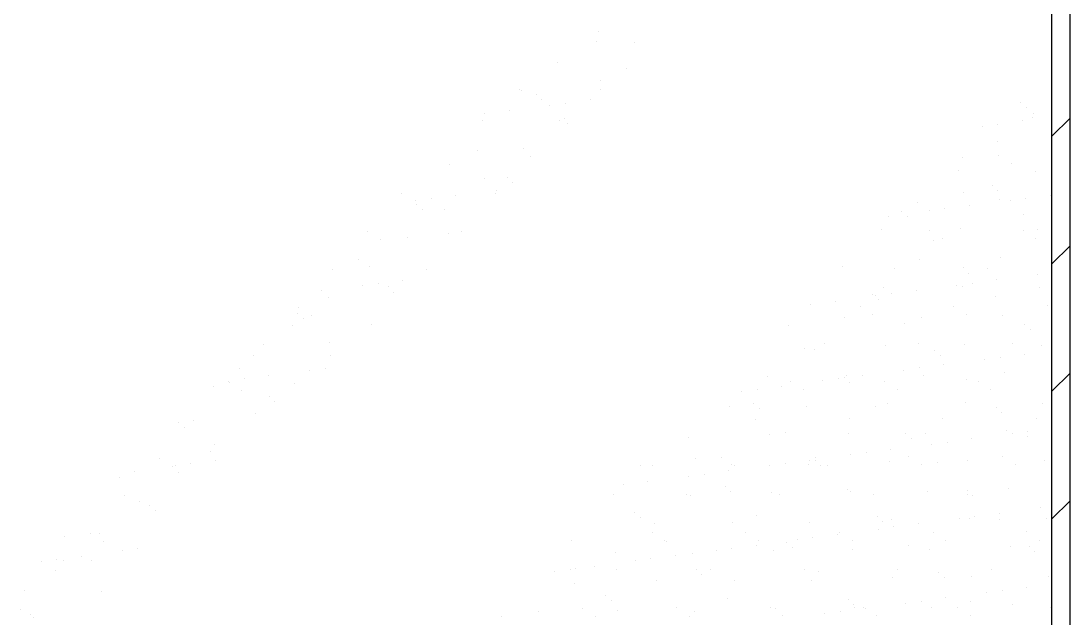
# Model space of a CAD drawing. Header units: inches. Extents: x 11.8 to 54.3, y 10.8 to 35.6.
# Drawn here: x 24.6576 to 24.832, y 26.9947 to 27.094 of the extents above; entities that cross this region are included whole.
import ezdxf

# ---------------------------------------------------------------- set-up
doc = ezdxf.new("R2010")
doc.units = ezdxf.units.IN
doc.header["$MEASUREMENT"] = 0
doc.layers.add('02', color=2, linetype='Continuous')

msp = doc.modelspace()

# ---------------------------------------------------------------- linework, layer by layer
at = {"layer": '02'}
for p, q in [((24.82901, 26.70334), (24.82901, 27.25434)), ((24.83201, 26.65534), (24.83201, 27.25534)), ((24.75359, 27.09225), (24.75359, 27.09225)), ((24.75327, 27.09066), (24.75327, 27.09066)), ((24.75952, 27.09039), (24.75952, 27.09039)), ((24.74685, 27.08708), (24.74685, 27.08708)), ((24.75825, 27.0861), (24.75825, 27.0861)), ((24.75386, 27.08405), (24.75386, 27.08405)), ((24.7404, 27.08267), (24.7404, 27.08267)), ((24.74082, 27.08245), (24.74082, 27.08245)), ((24.74322, 27.08171), (24.74322, 27.08171)), ((24.75391, 27.08262), (24.75391, 27.08262)), ((24.74414, 27.08087), (24.74414, 27.08087)), ((24.74553, 27.07999), (24.74553, 27.07999)), ((24.74813, 27.08034), (24.74813, 27.08034)), ((24.7522, 27.08087), (24.7522, 27.08087)), ((24.82383, 27.08049), (24.82383, 27.08049)), ((24.82476, 27.07964), (24.82476, 27.07964)), ((24.73467, 27.07856), (24.73467, 27.07856)), ((24.73874, 27.0791), (24.73874, 27.0791)), ((24.74799, 27.07784), (24.74799, 27.07784)), ((24.82585, 27.07798), (24.82585, 27.07798)), ((24.82593, 27.07863), (24.82593, 27.07863)), ((24.82901, 27.07484), (24.83201, 27.07784)), ((24.73437, 27.07751), (24.73437, 27.07751)), ((24.74716, 27.07744), (24.74716, 27.07744)), ((24.74849, 27.07688), (24.74849, 27.07688)), ((24.81743, 27.07651), (24.81743, 27.07651)), ((24.82003, 27.07686), (24.82003, 27.07686)), ((24.8241, 27.07739), (24.8241, 27.07739)), ((24.73346, 27.0725), (24.73346, 27.0725)), ((24.74113, 27.07282), (24.74113, 27.07282)), ((24.8199, 27.074), (24.8199, 27.074)), ((24.74233, 27.0715), (24.74233, 27.0715)), ((24.81408, 27.07127), (24.81408, 27.07127)), ((24.82018, 27.07164), (24.82018, 27.07164)), ((24.72887, 27.07013), (24.72887, 27.07013)), ((24.81345, 27.06906), (24.81345, 27.06906)), ((24.82229, 27.07029), (24.82229, 27.07029)), ((24.82625, 27.06899), (24.82625, 27.06899)), ((24.73469, 27.06787), (24.73469, 27.06787)), ((24.73843, 27.06794), (24.73843, 27.06794)), ((24.73668, 27.06588), (24.73668, 27.06588)), ((24.73935, 27.06709), (24.73935, 27.06709)), ((24.81431, 27.06543), (24.81431, 27.06543)), ((24.81905, 27.06671), (24.81905, 27.06671)), ((24.81997, 27.06586), (24.81997, 27.06586)), ((24.72089, 27.06526), (24.72089, 27.06526)), ((24.72322, 27.06411), (24.72322, 27.06411)), ((24.72582, 27.06445), (24.72582, 27.06445)), ((24.72989, 27.06499), (24.72989, 27.06499)), ((24.73646, 27.06529), (24.73646, 27.06529)), ((24.80671, 27.06388), (24.80671, 27.06388)), ((24.82022, 27.06437), (24.82022, 27.06437)), ((24.82204, 27.06417), (24.82204, 27.06417)), ((24.82464, 27.06452), (24.82464, 27.06452)), ((24.82871, 27.06505), (24.82871, 27.06505)), ((24.7234, 27.06355), (24.7234, 27.06355)), ((24.72432, 27.0627), (24.72432, 27.0627)), ((24.72795, 27.0627), (24.72795, 27.0627)), ((24.80402, 27.06232), (24.80402, 27.06232)), ((24.80858, 27.0624), (24.80858, 27.0624)), ((24.81119, 27.06275), (24.81119, 27.06275)), ((24.81525, 27.06328), (24.81525, 27.06328)), ((24.80179, 27.06151), (24.80179, 27.06151)), ((24.80494, 27.06147), (24.80494, 27.06147)), ((24.82432, 27.06188), (24.82432, 27.06188)), ((24.71523, 27.05892), (24.71523, 27.05892)), ((24.72867, 27.05872), (24.72867, 27.05872)), ((24.7308, 27.05895), (24.7308, 27.05895)), ((24.80068, 27.05925), (24.80068, 27.05925)), ((24.80865, 27.05909), (24.80865, 27.05909)), ((24.81377, 27.05942), (24.81377, 27.05942)), ((24.82422, 27.05912), (24.82422, 27.05912)), ((24.82656, 27.05936), (24.82656, 27.05936)), ((24.71734, 27.05758), (24.71734, 27.05758)), ((24.72192, 27.05807), (24.72192, 27.05807)), ((24.80929, 27.05749), (24.80929, 27.05749)), ((24.81076, 27.05775), (24.81076, 27.05775)), ((24.82633, 27.05777), (24.82633, 27.05777)), ((24.82901, 27.05363), (24.83201, 27.05663)), ((24.71364, 27.05433), (24.71364, 27.05433)), ((24.80703, 27.05425), (24.80703, 27.05425)), ((24.82053, 27.05473), (24.82053, 27.05473)), ((24.70936, 27.05271), (24.70936, 27.05271)), ((24.71547, 27.05312), (24.71547, 27.05312)), ((24.72493, 27.05274), (24.72493, 27.05274)), ((24.79426, 27.0531), (24.79426, 27.0531)), ((24.80278, 27.05288), (24.80278, 27.05288)), ((24.81427, 27.05293), (24.81427, 27.05293)), ((24.81519, 27.05208), (24.81519, 27.05208)), ((24.81835, 27.05291), (24.81835, 27.05291)), ((24.82665, 27.05184), (24.82665, 27.05184)), ((24.71437, 27.05), (24.71437, 27.05)), ((24.71697, 27.05034), (24.71697, 27.05034)), ((24.71862, 27.04977), (24.71862, 27.04977)), ((24.72104, 27.05088), (24.72104, 27.05088)), ((24.81319, 27.05006), (24.81319, 27.05006)), ((24.81408, 27.04979), (24.81408, 27.04979)), ((24.8158, 27.05041), (24.8158, 27.05041)), ((24.81986, 27.05094), (24.81986, 27.05094)), ((24.82688, 27.04973), (24.82688, 27.04973)), ((24.70758, 27.04911), (24.70758, 27.04911)), ((24.71954, 27.04892), (24.71954, 27.04892)), ((24.79924, 27.04854), (24.79924, 27.04854)), ((24.79973, 27.04829), (24.79973, 27.04829)), ((24.801, 27.04962), (24.801, 27.04962)), ((24.80234, 27.04863), (24.80234, 27.04863)), ((24.8064, 27.04917), (24.8064, 27.04917)), ((24.81954, 27.0481), (24.81954, 27.0481)), ((24.7037, 27.04637), (24.7037, 27.04637)), ((24.70873, 27.04795), (24.70873, 27.04795)), ((24.78888, 27.04686), (24.78888, 27.04686)), ((24.79294, 27.0474), (24.79294, 27.0474)), ((24.79712, 27.04654), (24.79712, 27.04654)), ((24.80016, 27.0477), (24.80016, 27.0477)), ((24.81269, 27.04657), (24.81269, 27.04657)), ((24.82826, 27.0466), (24.82826, 27.0466)), ((24.70359, 27.04538), (24.70359, 27.04538)), ((24.70451, 27.04454), (24.70451, 27.04454)), ((24.7058, 27.04503), (24.7058, 27.04503)), ((24.79455, 27.04467), (24.79455, 27.04467)), ((24.79923, 27.0452), (24.79923, 27.0452)), ((24.80734, 27.04461), (24.80734, 27.04461)), ((24.8148, 27.04523), (24.8148, 27.04523)), ((24.82085, 27.0451), (24.82085, 27.0451)), ((24.7027, 27.04332), (24.7027, 27.04332)), ((24.71578, 27.04349), (24.71578, 27.04349)), ((24.78513, 27.04331), (24.78513, 27.04331)), ((24.80451, 27.04371), (24.80451, 27.04371)), ((24.82452, 27.04354), (24.82452, 27.04354)), ((24.82544, 27.04269), (24.82544, 27.04269)), ((24.69782, 27.04016), (24.69782, 27.04016)), ((24.70886, 27.04055), (24.70886, 27.04055)), ((24.78781, 27.0395), (24.78781, 27.0395)), ((24.78948, 27.03932), (24.78948, 27.03932)), ((24.79125, 27.04033), (24.79125, 27.04033)), ((24.80131, 27.03999), (24.80131, 27.03999)), ((24.80682, 27.04036), (24.80682, 27.04036)), ((24.8144, 27.04015), (24.8144, 27.04015)), ((24.82239, 27.04039), (24.82239, 27.04039)), ((24.82719, 27.04009), (24.82719, 27.04009)), ((24.69625, 27.03838), (24.69625, 27.03838)), ((24.70904, 27.03832), (24.70904, 27.03832)), ((24.80949, 27.03915), (24.80949, 27.03915)), ((24.81041, 27.0383), (24.81041, 27.0383)), ((24.8178, 27.03772), (24.8178, 27.03772)), ((24.82041, 27.03807), (24.82041, 27.03807)), ((24.82447, 27.0386), (24.82447, 27.0386)), ((24.69383, 27.03616), (24.69383, 27.03616)), ((24.70552, 27.03589), (24.70552, 27.03589)), ((24.70813, 27.03623), (24.70813, 27.03623)), ((24.80434, 27.03595), (24.80434, 27.03595)), ((24.80695, 27.0363), (24.80695, 27.0363)), ((24.81101, 27.03683), (24.81101, 27.03683)), ((24.69206, 27.03412), (24.69206, 27.03412)), ((24.69467, 27.03446), (24.69467, 27.03446)), ((24.69873, 27.03499), (24.69873, 27.03499)), ((24.78178, 27.03487), (24.78178, 27.03487)), ((24.79089, 27.03418), (24.79089, 27.03418)), ((24.79349, 27.03452), (24.79349, 27.03452)), ((24.79446, 27.03476), (24.79446, 27.03476)), ((24.79487, 27.03504), (24.79487, 27.03504)), ((24.79755, 27.03506), (24.79755, 27.03506)), ((24.80116, 27.03402), (24.80116, 27.03402)), ((24.80766, 27.03498), (24.80766, 27.03498)), ((24.81476, 27.03432), (24.81476, 27.03432)), ((24.81673, 27.03405), (24.81673, 27.03405)), ((24.82116, 27.03547), (24.82116, 27.03547)), ((24.82901, 27.03241), (24.83201, 27.03541)), ((24.68951, 27.0332), (24.68951, 27.0332)), ((24.69216, 27.03382), (24.69216, 27.03382)), ((24.69427, 27.03248), (24.69427, 27.03248)), ((24.70301, 27.03369), (24.70301, 27.03369)), ((24.77743, 27.03241), (24.77743, 27.03241)), ((24.78003, 27.03275), (24.78003, 27.03275)), ((24.78409, 27.03329), (24.78409, 27.03329)), ((24.78559, 27.03399), (24.78559, 27.03399)), ((24.7877, 27.03265), (24.7877, 27.03265)), ((24.79538, 27.03392), (24.79538, 27.03392)), ((24.80327, 27.03268), (24.80327, 27.03268)), ((24.81884, 27.03271), (24.81884, 27.03271)), ((24.69881, 27.0316), (24.69881, 27.0316)), ((24.69973, 27.03076), (24.69973, 27.03076)), ((24.81471, 27.03052), (24.81471, 27.03052)), ((24.77533, 27.02993), (24.77533, 27.02993)), ((24.77943, 27.03037), (24.77943, 27.03037)), ((24.78035, 27.02953), (24.78035, 27.02953)), ((24.78812, 27.02987), (24.78812, 27.02987)), ((24.79973, 27.02993), (24.79973, 27.02993)), ((24.80163, 27.03035), (24.80163, 27.03035)), ((24.81974, 27.02976), (24.81974, 27.02976)), ((24.82066, 27.02891), (24.82066, 27.02891)), ((24.8275, 27.03046), (24.8275, 27.03046)), ((24.68378, 27.02721), (24.68378, 27.02721)), ((24.68629, 27.02761), (24.68629, 27.02761)), ((24.69657, 27.02874), (24.69657, 27.02874)), ((24.77972, 27.02778), (24.77972, 27.02778)), ((24.79529, 27.02781), (24.79529, 27.02781)), ((24.81086, 27.02784), (24.81086, 27.02784)), ((24.82643, 27.02787), (24.82643, 27.02787)), ((24.6847, 27.02637), (24.6847, 27.02637)), ((24.7847, 27.02554), (24.7847, 27.02554)), ((24.79518, 27.02541), (24.79518, 27.02541)), ((24.8047, 27.02537), (24.8047, 27.02537)), ((24.80797, 27.02534), (24.80797, 27.02534)), ((24.82148, 27.02583), (24.82148, 27.02583)), ((24.82241, 27.02539), (24.82241, 27.02539)), ((24.82502, 27.02573), (24.82502, 27.02573)), ((24.68982, 27.02357), (24.68982, 27.02357)), ((24.76859, 27.02475), (24.76859, 27.02475)), ((24.78209, 27.02524), (24.78209, 27.02524)), ((24.80563, 27.02453), (24.80563, 27.02453)), ((24.80895, 27.02361), (24.80895, 27.02361)), ((24.81156, 27.02396), (24.81156, 27.02396)), ((24.81562, 27.02449), (24.81562, 27.02449)), ((24.82501, 27.02493), (24.82501, 27.02493)), ((24.68905, 27.02238), (24.68905, 27.02238)), ((24.7955, 27.02184), (24.7955, 27.02184)), ((24.7981, 27.02218), (24.7981, 27.02218)), ((24.80216, 27.02272), (24.80216, 27.02272)), ((24.68063, 27.02127), (24.68063, 27.02127)), ((24.68582, 27.02035), (24.68582, 27.02035)), ((24.68988, 27.02088), (24.68988, 27.02088)), ((24.76059, 27.02007), (24.76059, 27.02007)), ((24.76256, 27.02013), (24.76256, 27.02013)), ((24.76967, 27.02115), (24.76967, 27.02115)), ((24.77405, 27.02144), (24.77405, 27.02144)), ((24.77565, 27.02029), (24.77565, 27.02029)), ((24.77616, 27.0201), (24.77616, 27.0201)), ((24.78204, 27.02007), (24.78204, 27.02007)), ((24.78464, 27.02041), (24.78464, 27.02041)), ((24.78844, 27.02023), (24.78844, 27.02023)), ((24.7887, 27.02095), (24.7887, 27.02095)), ((24.78962, 27.02147), (24.78962, 27.02147)), ((24.78967, 27.02098), (24.78967, 27.02098)), ((24.7906, 27.02014), (24.7906, 27.02014)), ((24.79173, 27.02013), (24.79173, 27.02013)), ((24.80194, 27.02072), (24.80194, 27.02072)), ((24.8052, 27.0215), (24.8052, 27.0215)), ((24.8073, 27.02016), (24.8073, 27.02016)), ((24.80998, 27.02054), (24.80998, 27.02054)), ((24.81503, 27.02089), (24.81503, 27.02089)), ((24.82077, 27.02153), (24.82077, 27.02153)), ((24.82287, 27.02018), (24.82287, 27.02018)), ((24.82782, 27.02082), (24.82782, 27.02082)), ((24.67642, 27.01911), (24.67642, 27.01911)), ((24.68274, 27.01993), (24.68274, 27.01993)), ((24.68321, 27.02001), (24.68321, 27.02001)), ((24.68379, 27.01894), (24.68379, 27.01894)), ((24.77118, 27.01864), (24.77118, 27.01864)), ((24.77525, 27.01918), (24.77525, 27.01918)), ((24.67402, 27.01799), (24.67402, 27.01799)), ((24.75772, 27.01687), (24.75772, 27.01687)), ((24.76179, 27.0174), (24.76179, 27.0174)), ((24.76858, 27.0183), (24.76858, 27.0183)), ((24.77464, 27.01659), (24.77464, 27.01659)), ((24.67476, 27.01507), (24.67476, 27.01507)), ((24.75611, 27.01518), (24.75611, 27.01518)), ((24.76818, 27.01524), (24.76818, 27.01524)), ((24.7689, 27.01512), (24.7689, 27.01512)), ((24.77556, 27.01575), (24.77556, 27.01575)), ((24.78241, 27.01561), (24.78241, 27.01561)), ((24.78375, 27.01526), (24.78375, 27.01526)), ((24.79495, 27.01615), (24.79495, 27.01615)), ((24.7955, 27.01577), (24.7955, 27.01577)), ((24.79932, 27.01529), (24.79932, 27.01529)), ((24.80829, 27.01571), (24.80829, 27.01571)), ((24.81489, 27.01532), (24.81489, 27.01532)), ((24.81495, 27.01598), (24.81495, 27.01598)), ((24.81587, 27.01514), (24.81587, 27.01514)), ((24.82179, 27.0162), (24.82179, 27.0162)), ((24.67735, 27.014), (24.67735, 27.014)), ((24.67899, 27.01343), (24.67899, 27.01343)), ((24.82901, 27.0112), (24.83201, 27.0142)), ((24.67992, 27.01259), (24.67992, 27.01259)), ((24.75961, 27.01221), (24.75961, 27.01221)), ((24.76053, 27.01136), (24.76053, 27.01136)), ((24.77991, 27.01176), (24.77991, 27.01176)), ((24.79992, 27.01159), (24.79992, 27.01159)), ((24.81617, 27.01162), (24.81617, 27.01162)), ((24.82023, 27.01215), (24.82023, 27.01215)), ((24.82702, 27.01305), (24.82702, 27.01305)), ((24.76287, 27.01049), (24.76287, 27.01049)), ((24.77596, 27.01066), (24.77596, 27.01066)), ((24.78875, 27.0106), (24.78875, 27.0106)), ((24.80084, 27.01075), (24.80084, 27.01075)), ((24.80226, 27.01108), (24.80226, 27.01108)), ((24.80271, 27.00985), (24.80271, 27.00985)), ((24.80677, 27.01038), (24.80677, 27.01038)), ((24.81356, 27.01128), (24.81356, 27.01128)), ((24.81534, 27.01125), (24.81534, 27.01125)), ((24.82022, 27.01115), (24.82022, 27.01115)), ((24.82813, 27.01119), (24.82813, 27.01119)), ((24.66488, 27.0082), (24.66488, 27.0082)), ((24.6691, 27.00872), (24.6691, 27.00872)), ((24.6706, 27.00882), (24.6706, 27.00882)), ((24.76252, 27.00889), (24.76252, 27.00889)), ((24.77809, 27.00892), (24.77809, 27.00892)), ((24.78925, 27.00807), (24.78925, 27.00807)), ((24.79331, 27.00861), (24.79331, 27.00861)), ((24.79366, 27.00895), (24.79366, 27.00895)), ((24.80011, 27.0095), (24.80011, 27.0095)), ((24.80923, 27.00898), (24.80923, 27.00898)), ((24.8248, 27.00901), (24.8248, 27.00901)), ((24.67121, 27.00738), (24.67121, 27.00738)), ((24.67697, 27.00624), (24.67697, 27.00624)), ((24.74906, 27.00752), (24.74906, 27.00752)), ((24.76463, 27.00755), (24.76463, 27.00755)), ((24.76488, 27.00737), (24.76488, 27.00737)), ((24.77579, 27.0063), (24.77579, 27.0063)), ((24.77986, 27.00684), (24.77986, 27.00684)), ((24.7802, 27.00758), (24.7802, 27.00758)), ((24.78489, 27.0072), (24.78489, 27.0072)), ((24.78581, 27.00636), (24.78581, 27.00636)), ((24.78665, 27.00773), (24.78665, 27.00773)), ((24.79577, 27.00761), (24.79577, 27.00761)), ((24.79581, 27.00614), (24.79581, 27.00614)), ((24.80519, 27.00676), (24.80519, 27.00676)), ((24.81134, 27.00764), (24.81134, 27.00764)), ((24.82211, 27.00656), (24.82211, 27.00656)), ((24.8252, 27.00659), (24.8252, 27.00659)), ((24.82691, 27.00766), (24.82691, 27.00766)), ((24.66351, 27.00447), (24.66351, 27.00447)), ((24.66757, 27.005), (24.66757, 27.005)), ((24.67437, 27.0059), (24.67437, 27.0059)), ((24.75643, 27.00555), (24.75643, 27.00555)), ((24.76233, 27.00453), (24.76233, 27.00453)), ((24.7664, 27.00507), (24.7664, 27.00507)), ((24.76922, 27.00548), (24.76922, 27.00548)), ((24.77319, 27.00596), (24.77319, 27.00596)), ((24.78272, 27.00597), (24.78272, 27.00597)), ((24.8086, 27.00608), (24.8086, 27.00608)), ((24.82612, 27.00574), (24.82612, 27.00574)), ((24.66091, 27.00412), (24.66091, 27.00412)), ((24.66457, 27.00419), (24.66457, 27.00419)), ((24.66923, 27.00421), (24.66923, 27.00421)), ((24.74887, 27.00276), (24.74887, 27.00276)), ((24.74985, 27.00299), (24.74985, 27.00299)), ((24.75294, 27.00329), (24.75294, 27.00329)), ((24.75665, 27.00269), (24.75665, 27.00269)), ((24.75973, 27.00419), (24.75973, 27.00419)), ((24.76986, 27.00281), (24.76986, 27.00281)), ((24.77222, 27.00272), (24.77222, 27.00272)), ((24.78779, 27.00274), (24.78779, 27.00274)), ((24.80336, 27.00277), (24.80336, 27.00277)), ((24.81893, 27.0028), (24.81893, 27.0028)), ((24.66323, 27.00252), (24.66323, 27.00252)), ((24.74627, 27.00242), (24.74627, 27.00242)), ((24.77078, 27.00197), (24.77078, 27.00197)), ((24.77628, 27.00102), (24.77628, 27.00102)), ((24.78907, 27.00096), (24.78907, 27.00096)), ((24.79016, 27.00237), (24.79016, 27.00237)), ((24.80257, 27.00145), (24.80257, 27.00145)), ((24.81017, 27.0022), (24.81017, 27.0022)), ((24.81109, 27.00136), (24.81109, 27.00136)), ((24.81566, 27.00162), (24.81566, 27.00162)), ((24.82845, 27.00156), (24.82845, 27.00156)), ((24.65813, 26.99925), (24.65813, 26.99925)), ((24.67092, 26.99919), (24.67092, 26.99919)), ((24.74968, 27.00037), (24.74968, 27.00037)), ((24.76319, 27.00086), (24.76319, 27.00086)), ((24.82078, 26.99928), (24.82078, 26.99928)), ((24.82484, 26.99981), (24.82484, 26.99981)), ((24.75483, 26.99843), (24.75483, 26.99843)), ((24.75575, 26.99758), (24.75575, 26.99758)), ((24.77513, 26.99798), (24.77513, 26.99798)), ((24.79514, 26.99781), (24.79514, 26.99781)), ((24.80732, 26.99751), (24.80732, 26.99751)), ((24.81138, 26.99804), (24.81138, 26.99804)), ((24.81817, 26.99894), (24.81817, 26.99894)), ((24.65756, 26.99618), (24.65756, 26.99618)), ((24.74365, 26.99574), (24.74365, 26.99574)), ((24.75099, 26.99635), (24.75099, 26.99635)), ((24.75674, 26.99591), (24.75674, 26.99591)), ((24.76656, 26.99637), (24.76656, 26.99637)), ((24.76953, 26.99585), (24.76953, 26.99585)), ((24.78213, 26.9964), (24.78213, 26.9964)), ((24.78304, 26.99634), (24.78304, 26.99634)), ((24.79386, 26.99574), (24.79386, 26.99574)), ((24.79606, 26.99697), (24.79606, 26.99697)), ((24.79613, 26.9965), (24.79613, 26.9965)), ((24.7977, 26.99643), (24.7977, 26.99643)), ((24.79792, 26.99627), (24.79792, 26.99627)), ((24.80472, 26.99716), (24.80472, 26.99716)), ((24.80892, 26.99644), (24.80892, 26.99644)), ((24.81327, 26.99646), (24.81327, 26.99646)), ((24.81544, 26.99737), (24.81544, 26.99737)), ((24.82242, 26.99693), (24.82242, 26.99693)), ((24.82884, 26.99649), (24.82884, 26.99649)), ((24.65918, 26.99527), (24.65918, 26.99527)), ((24.65967, 26.99483), (24.65967, 26.99483)), ((24.73753, 26.99497), (24.73753, 26.99497)), ((24.7531, 26.995), (24.7531, 26.995)), ((24.76867, 26.99503), (24.76867, 26.99503)), ((24.78424, 26.99506), (24.78424, 26.99506)), ((24.79126, 26.99539), (24.79126, 26.99539)), ((24.79981, 26.99509), (24.79981, 26.99509)), ((24.81538, 26.99512), (24.81538, 26.99512))]:
    msp.add_line(p, q, dxfattribs=at)

doc.saveas('drawing.dxf')
